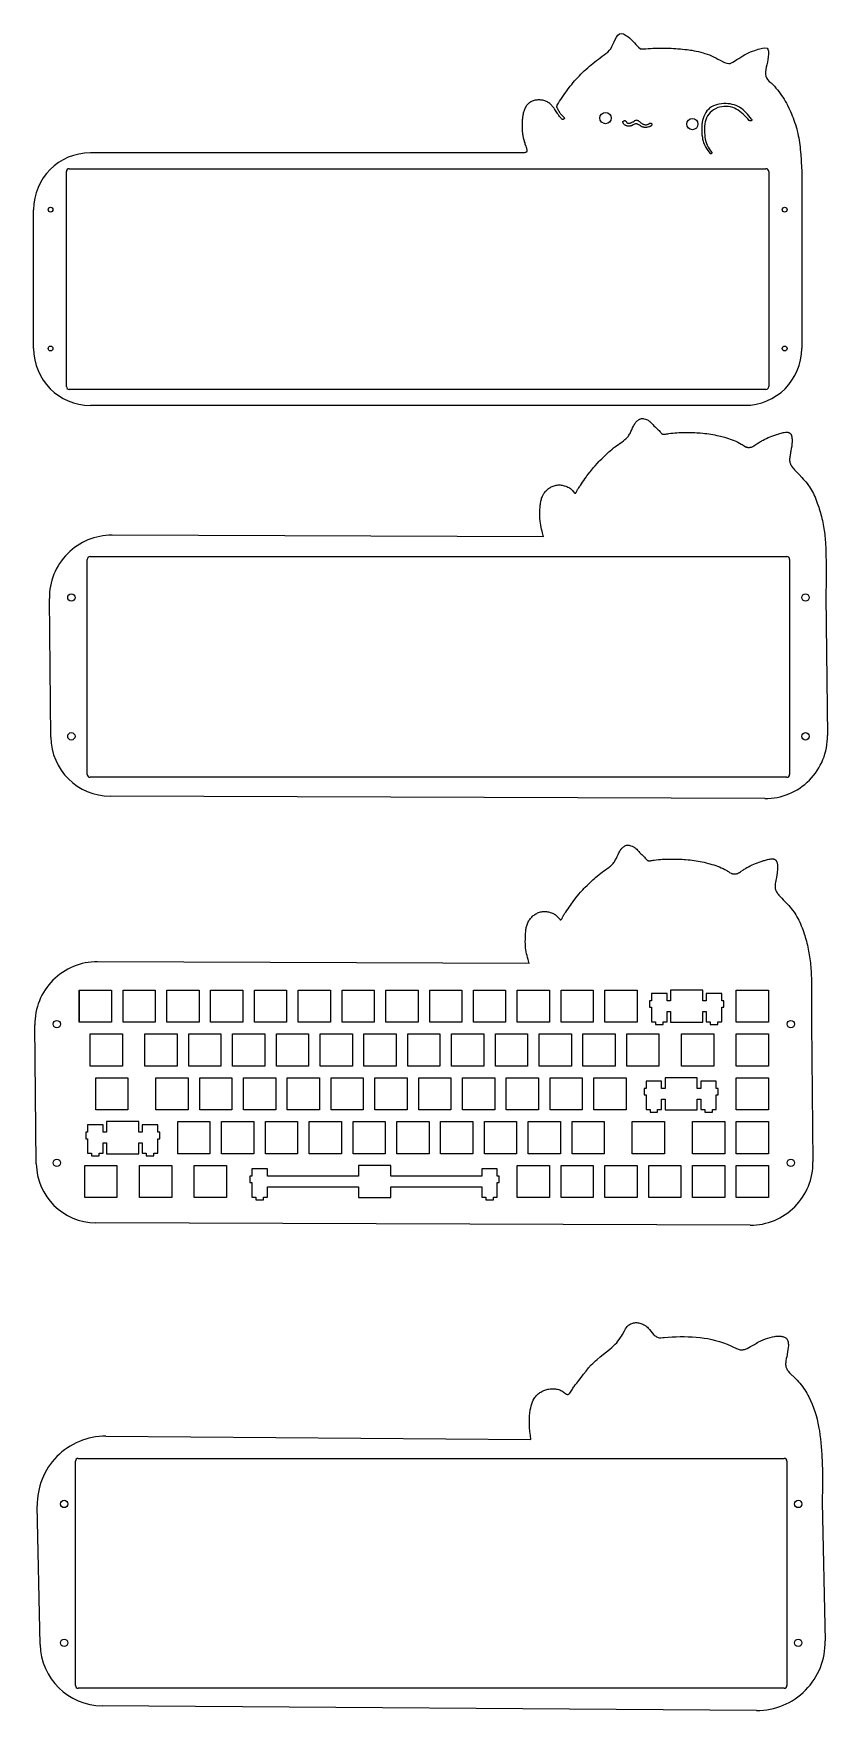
# Model space of a CAD drawing. Header units: millimetres. Extents: x -176 to 732, y -1695 to -19.
# Drawn here: x 373 to 719, y -748 to -19 of the extents above; entities that cross this region are included whole.
import ezdxf

# ---------------------------------------------------------------- set-up
doc = ezdxf.new("R2010")
doc.units = ezdxf.units.MM
doc.header["$LTSCALE"] = 50
doc.header["$MEASUREMENT"] = 0

# ---------------------------------------------------------------- blocks, each defined once
blk = doc.blocks.new('BLOCK_53')
at = {"color": 7}
blk.add_lwpolyline([(-35.04, 179.62), (-35.04, 193.62), (-21.04, 193.62), (-21.04, 179.62), (-35.04, 179.62)], dxfattribs=at)

msp = doc.modelspace()

# ---------------------------------------------------------------- linework, layer by layer
for p, q in [((584.83, -70.53), (398.02, -70.53)), ((707.38, -78.03), (707.38, -155.57)), ((373.31, -155.58), (373.31, -95.23)), ((682.68, -180.28), (398.02, -180.28)), ((595.16, -237.43), (407.47, -236.75)), ((380.85, -324.54), (380.19, -264.22)), ((717.95, -263.44), (718.6, -323.76)), ((691.33, -351.23), (406.69, -350.19)), ((588.84, -422.86), (401.14, -422.17)), ((393.2, -434.45), (393.2, -439.99)), ((393.2, -439.99), (393.2, -442.76)), ((393.2, -442.76), (393.2, -448.3)), ((374.52, -509.96), (373.87, -449.64)), ((711.62, -448.87), (712.27, -509.19)), ((469.99, -525.62), (473.29, -525.62)), ((569.99, -525.62), (573.29, -525.62)), ((685, -536.66), (400.36, -535.62)), ((404.79, -628.42), (589.65, -629.78)), ((376.2, -718.96), (374.94, -658.7)), ((716.33, -657.08), (717.59, -717.34)), ((687.74, -747.61), (403.17, -745.55))]:
    msp.add_line(p, q)
at = {"color": 7}
for p, q in [((387.63, -172.13), (387.63, -78.68)), ((388.87, -77.44), (691.82, -77.44)), ((693.06, -78.68), (693.06, -172.13)), ((691.82, -173.37), (388.87, -173.37)), ((396.68, -340.72), (396.68, -247.26)), ((397.92, -246.03), (700.87, -246.03)), ((702.11, -247.26), (702.11, -340.72)), ((700.87, -341.95), (397.92, -341.95)), ((391.55, -736.75), (391.55, -639.29)), ((392.79, -638.05), (699.74, -638.05)), ((700.98, -639.29), (700.98, -736.74)), ((699.74, -737.98), (392.79, -737.98))]:
    msp.add_line(p, q, dxfattribs=at)
at = {"color": 0}
for p, q in [((412.25, -434.45), (426.24, -434.45)), ((412.25, -448.45), (412.25, -434.45)), ((426.24, -434.45), (426.24, -448.45)), ((431.3, -434.45), (445.29, -434.45)), ((431.3, -448.45), (431.3, -434.45)), ((445.29, -434.45), (445.29, -448.45)), ((450.35, -434.45), (464.34, -434.45)), ((450.35, -448.45), (450.35, -434.45)), ((464.34, -434.45), (464.34, -448.45)), ((469.4, -434.45), (483.39, -434.45)), ((469.4, -448.45), (469.4, -434.45)), ((483.39, -434.45), (483.39, -448.45)), ((488.44, -434.45), (502.44, -434.45)), ((488.44, -448.45), (488.44, -434.45)), ((502.44, -434.45), (502.44, -448.45)), ((507.49, -434.45), (521.49, -434.45)), ((507.49, -448.45), (507.49, -434.45)), ((521.49, -434.45), (521.49, -448.45)), ((526.55, -434.45), (540.54, -434.45)), ((526.55, -448.45), (526.55, -434.45)), ((540.54, -434.45), (540.54, -448.45)), ((545.6, -434.45), (559.59, -434.45)), ((545.6, -448.45), (545.6, -434.45)), ((559.59, -434.45), (559.59, -448.45)), ((564.65, -434.45), (578.64, -434.45)), ((564.65, -448.45), (564.65, -434.45)), ((578.64, -434.45), (578.64, -448.45)), ((583.7, -434.45), (597.69, -434.45)), ((583.7, -448.45), (583.7, -434.45)), ((597.69, -434.45), (597.69, -448.45)), ((602.75, -434.45), (616.74, -434.45)), ((602.75, -448.45), (602.75, -434.45)), ((616.74, -434.45), (616.74, -448.45)), ((621.8, -434.45), (635.79, -434.45)), ((621.8, -448.45), (621.8, -434.45)), ((635.79, -434.45), (635.79, -448.45)), ((648.84, -435.92), (642.1, -435.92)), ((642.1, -435.92), (642.1, -439.15)), ((648.84, -439.15), (648.84, -435.92)), ((650.37, -434.45), (650.37, -439.15)), ((664.37, -434.45), (650.37, -434.45)), ((664.37, -439.15), (664.37, -434.45)), ((672.64, -435.92), (665.9, -435.92)), ((665.9, -435.92), (665.9, -439.15)), ((672.64, -439.15), (672.64, -435.92)), ((678.95, -434.45), (692.94, -434.45)), ((678.95, -448.45), (678.95, -434.45)), ((692.94, -434.45), (692.94, -448.45)), ((642.1, -439.15), (641.27, -439.15)), ((641.27, -439.15), (641.27, -441.95)), ((641.27, -441.95), (642.1, -441.95)), ((642.1, -441.95), (642.1, -448.22)), ((650.37, -439.15), (648.84, -439.15)), ((648.84, -448.22), (648.84, -443.75)), ((648.84, -443.75), (650.37, -443.75)), ((650.37, -443.75), (650.37, -448.45)), ((665.9, -439.15), (664.37, -439.15)), ((664.37, -448.45), (664.37, -443.75)), ((664.37, -443.75), (665.9, -443.75)), ((665.9, -443.75), (665.9, -448.22)), ((673.47, -439.15), (672.64, -439.15)), ((672.64, -448.22), (672.64, -441.95)), ((672.64, -441.95), (673.47, -441.95)), ((673.47, -441.95), (673.47, -439.15)), ((426.24, -448.45), (412.25, -448.45)), ((445.29, -448.45), (431.3, -448.45)), ((464.34, -448.45), (450.35, -448.45)), ((483.39, -448.45), (469.4, -448.45)), ((502.44, -448.45), (488.44, -448.45)), ((521.49, -448.45), (507.49, -448.45)), ((540.54, -448.45), (526.55, -448.45)), ((559.59, -448.45), (545.6, -448.45)), ((578.64, -448.45), (564.65, -448.45)), ((597.69, -448.45), (583.7, -448.45)), ((616.74, -448.45), (602.75, -448.45)), ((635.79, -448.45), (621.8, -448.45)), ((642.1, -448.22), (643.82, -448.22)), ((643.82, -448.22), (643.82, -449.42)), ((643.82, -449.42), (647.12, -449.42)), ((647.12, -449.42), (647.12, -448.22)), ((647.12, -448.22), (648.84, -448.22)), ((650.37, -448.45), (664.37, -448.45)), ((665.9, -448.22), (667.62, -448.22)), ((667.62, -448.22), (667.62, -449.42)), ((667.62, -449.42), (670.92, -449.42)), ((670.92, -449.42), (670.92, -448.22)), ((670.92, -448.22), (672.64, -448.22)), ((692.94, -448.45), (678.95, -448.45)), ((397.96, -453.5), (411.96, -453.5)), ((397.96, -467.5), (397.96, -453.5)), ((411.96, -453.5), (411.96, -467.5)), ((421.77, -453.5), (435.77, -453.5)), ((421.77, -467.5), (421.77, -453.5)), ((435.77, -453.5), (435.77, -467.5)), ((440.82, -453.5), (454.82, -453.5)), ((440.82, -467.5), (440.82, -453.5)), ((454.82, -453.5), (454.82, -467.5)), ((459.87, -453.5), (473.87, -453.5)), ((459.87, -467.5), (459.87, -453.5)), ((473.87, -453.5), (473.87, -467.5)), ((478.92, -453.5), (492.92, -453.5)), ((478.92, -467.5), (478.92, -453.5)), ((492.92, -453.5), (492.92, -467.5)), ((497.97, -453.5), (511.97, -453.5)), ((497.97, -467.5), (497.97, -453.5)), ((511.97, -453.5), (511.97, -467.5)), ((517.02, -453.5), (531.02, -453.5)), ((517.02, -467.5), (517.02, -453.5)), ((531.02, -453.5), (531.02, -467.5)), ((536.07, -453.5), (550.07, -453.5)), ((536.07, -467.5), (536.07, -453.5)), ((550.07, -453.5), (550.07, -467.5)), ((555.12, -453.5), (569.12, -453.5)), ((555.12, -467.5), (555.12, -453.5)), ((569.12, -453.5), (569.12, -467.5)), ((574.17, -453.5), (588.17, -453.5)), ((574.17, -467.5), (574.17, -453.5)), ((588.17, -453.5), (588.17, -467.5)), ((593.22, -453.5), (607.22, -453.5)), ((593.22, -467.5), (593.22, -453.5)), ((607.22, -453.5), (607.22, -467.5)), ((612.27, -453.5), (626.27, -453.5)), ((612.27, -467.5), (612.27, -453.5)), ((626.27, -453.5), (626.27, -467.5)), ((631.32, -453.5), (645.32, -453.5)), ((631.32, -467.5), (631.32, -453.5)), ((645.32, -453.5), (645.32, -467.5)), ((655.13, -453.5), (669.13, -453.5)), ((655.13, -467.5), (655.13, -453.5)), ((669.13, -453.5), (669.13, -467.5)), ((678.95, -453.5), (692.94, -453.5)), ((678.95, -467.5), (678.95, -453.5)), ((692.94, -453.5), (692.94, -467.5)), ((411.96, -467.5), (397.96, -467.5)), ((400.34, -472.55), (414.34, -472.55)), ((400.34, -486.55), (400.34, -472.55)), ((414.34, -472.55), (414.34, -486.55)), ((435.77, -467.5), (421.77, -467.5)), ((426.53, -472.55), (440.53, -472.55)), ((426.53, -486.55), (426.53, -472.55)), ((440.53, -472.55), (440.53, -486.55)), ((454.82, -467.5), (440.82, -467.5)), ((445.58, -472.55), (459.58, -472.55)), ((445.58, -486.55), (445.58, -472.55)), ((459.58, -472.55), (459.58, -486.55)), ((473.87, -467.5), (459.87, -467.5)), ((464.63, -472.55), (478.63, -472.55)), ((464.63, -486.55), (464.63, -472.55)), ((478.63, -472.55), (478.63, -486.55)), ((492.92, -467.5), (478.92, -467.5)), ((483.68, -472.55), (497.68, -472.55)), ((483.68, -486.55), (483.68, -472.55)), ((497.68, -472.55), (497.68, -486.55)), ((511.97, -467.5), (497.97, -467.5)), ((502.73, -472.55), (516.73, -472.55)), ((502.73, -486.55), (502.73, -472.55)), ((516.73, -472.55), (516.73, -486.55)), ((531.02, -467.5), (517.02, -467.5)), ((521.78, -472.55), (535.78, -472.55)), ((521.78, -486.55), (521.78, -472.55)), ((535.78, -472.55), (535.78, -486.55)), ((550.07, -467.5), (536.07, -467.5)), ((540.83, -472.55), (554.83, -472.55)), ((540.83, -486.55), (540.83, -472.55)), ((554.83, -472.55), (554.83, -486.55)), ((569.12, -467.5), (555.12, -467.5)), ((559.88, -472.55), (573.88, -472.55)), ((559.88, -486.55), (559.88, -472.55)), ((573.88, -472.55), (573.88, -486.55)), ((588.17, -467.5), (574.17, -467.5)), ((578.93, -472.55), (592.93, -472.55)), ((578.93, -486.55), (578.93, -472.55)), ((592.93, -472.55), (592.93, -486.55)), ((607.22, -467.5), (593.22, -467.5)), ((597.98, -472.55), (611.98, -472.55)), ((597.98, -486.55), (597.98, -472.55)), ((611.98, -472.55), (611.98, -486.55)), ((626.27, -467.5), (612.27, -467.5)), ((617.03, -472.55), (631.03, -472.55)), ((617.03, -486.55), (617.03, -472.55)), ((631.03, -472.55), (631.03, -486.55)), ((645.32, -467.5), (631.32, -467.5)), ((647.99, -472.55), (647.99, -477.25)), ((661.99, -472.55), (647.99, -472.55)), ((669.13, -467.5), (655.13, -467.5)), ((661.99, -477.25), (661.99, -472.55)), ((692.94, -467.5), (678.95, -467.5)), ((678.95, -472.55), (692.94, -472.55)), ((678.95, -486.55), (678.95, -472.55)), ((692.94, -472.55), (692.94, -486.55)), ((639.71, -477.25), (638.89, -477.25)), ((638.89, -477.25), (638.89, -480.05)), ((638.89, -480.05), (639.71, -480.05)), ((646.46, -474.02), (639.71, -474.02)), ((639.71, -474.02), (639.71, -477.25)), ((639.71, -480.05), (639.71, -486.32)), ((646.46, -477.25), (646.46, -474.02)), ((647.99, -477.25), (646.46, -477.25)), ((663.51, -477.25), (661.99, -477.25)), ((670.26, -474.02), (663.51, -474.02)), ((663.51, -474.02), (663.51, -477.25)), ((670.26, -477.25), (670.26, -474.02)), ((671.09, -477.25), (670.26, -477.25)), ((670.26, -486.32), (670.26, -480.05)), ((670.26, -480.05), (671.09, -480.05)), ((671.09, -480.05), (671.09, -477.25)), ((414.34, -486.55), (400.34, -486.55)), ((440.53, -486.55), (426.53, -486.55)), ((459.58, -486.55), (445.58, -486.55)), ((478.63, -486.55), (464.63, -486.55)), ((497.68, -486.55), (483.68, -486.55)), ((516.73, -486.55), (502.73, -486.55)), ((535.78, -486.55), (521.78, -486.55)), ((554.83, -486.55), (540.83, -486.55)), ((573.88, -486.55), (559.88, -486.55)), ((592.93, -486.55), (578.93, -486.55)), ((611.98, -486.55), (597.98, -486.55)), ((631.03, -486.55), (617.03, -486.55)), ((639.71, -486.32), (641.44, -486.32)), ((641.44, -486.32), (641.44, -487.52)), ((641.44, -487.52), (644.74, -487.52)), ((644.74, -487.52), (644.74, -486.32)), ((644.74, -486.32), (646.46, -486.32)), ((646.46, -486.32), (646.46, -481.85)), ((646.46, -481.85), (647.99, -481.85)), ((647.99, -481.85), (647.99, -486.55)), ((647.99, -486.55), (661.99, -486.55)), ((661.99, -486.55), (661.99, -481.85)), ((661.99, -481.85), (663.51, -481.85)), ((663.51, -481.85), (663.51, -486.32)), ((663.51, -486.32), (665.24, -486.32)), ((665.24, -486.32), (665.24, -487.52)), ((665.24, -487.52), (668.54, -487.52)), ((668.54, -487.52), (668.54, -486.32)), ((668.54, -486.32), (670.26, -486.32)), ((692.94, -486.55), (678.95, -486.55)), ((403.58, -493.07), (396.83, -493.07)), ((396.83, -493.07), (396.83, -496.3)), ((403.58, -496.3), (403.58, -493.07)), ((405.1, -491.6), (405.1, -496.3)), ((419.1, -491.6), (405.1, -491.6)), ((419.1, -496.3), (419.1, -491.6)), ((427.38, -493.07), (420.63, -493.07)), ((420.63, -493.07), (420.63, -496.3)), ((427.38, -496.3), (427.38, -493.07)), ((436.06, -491.6), (450.06, -491.6)), ((436.06, -505.6), (436.06, -491.6)), ((450.06, -491.6), (450.06, -505.6)), ((455.11, -491.6), (469.11, -491.6)), ((455.11, -505.6), (455.11, -491.6)), ((469.11, -491.6), (469.11, -505.6)), ((474.16, -491.6), (488.16, -491.6)), ((474.16, -505.6), (474.16, -491.6)), ((488.16, -491.6), (488.16, -505.6)), ((493.21, -491.6), (507.21, -491.6)), ((493.21, -505.6), (493.21, -491.6)), ((507.21, -491.6), (507.21, -505.6)), ((512.26, -491.6), (526.26, -491.6)), ((512.26, -505.6), (512.26, -491.6)), ((526.26, -491.6), (526.26, -505.6)), ((531.31, -491.6), (545.31, -491.6)), ((531.31, -505.6), (531.31, -491.6)), ((545.31, -491.6), (545.31, -505.6)), ((550.36, -491.6), (564.36, -491.6)), ((550.36, -505.6), (550.36, -491.6)), ((564.36, -491.6), (564.36, -505.6)), ((569.41, -491.6), (583.41, -491.6)), ((569.41, -505.6), (569.41, -491.6)), ((583.41, -491.6), (583.41, -505.6)), ((588.46, -491.6), (602.46, -491.6)), ((588.46, -505.6), (588.46, -491.6)), ((602.46, -491.6), (602.46, -505.6)), ((607.51, -491.6), (621.51, -491.6)), ((607.51, -505.6), (607.51, -491.6)), ((621.51, -491.6), (621.51, -505.6)), ((633.7, -491.6), (647.7, -491.6)), ((633.7, -505.6), (633.7, -491.6)), ((647.7, -491.6), (647.7, -505.6)), ((659.9, -491.6), (673.89, -491.6)), ((659.9, -505.6), (659.9, -491.6)), ((673.89, -491.6), (673.89, -505.6)), ((678.95, -491.6), (692.94, -491.6)), ((678.95, -505.6), (678.95, -491.6)), ((692.94, -491.6), (692.94, -505.6)), ((396.83, -496.3), (396, -496.3)), ((396, -496.3), (396, -499.1)), ((396, -499.1), (396.83, -499.1)), ((396.83, -499.1), (396.83, -505.37)), ((405.1, -496.3), (403.58, -496.3)), ((403.58, -505.37), (403.58, -500.9)), ((403.58, -500.9), (405.1, -500.9)), ((405.1, -500.9), (405.1, -505.6)), ((420.63, -496.3), (419.1, -496.3)), ((419.1, -505.6), (419.1, -500.9)), ((419.1, -500.9), (420.63, -500.9)), ((420.63, -500.9), (420.63, -505.37)), ((428.2, -496.3), (427.38, -496.3)), ((427.38, -505.37), (427.38, -499.1)), ((427.38, -499.1), (428.2, -499.1)), ((428.2, -499.1), (428.2, -496.3)), ((396.83, -505.37), (398.55, -505.37)), ((398.55, -505.37), (398.55, -506.57)), ((398.55, -506.57), (401.85, -506.57)), ((401.85, -506.57), (401.85, -505.37)), ((401.85, -505.37), (403.58, -505.37)), ((405.1, -505.6), (419.1, -505.6)), ((420.63, -505.37), (422.35, -505.37)), ((422.35, -505.37), (422.35, -506.57)), ((422.35, -506.57), (425.65, -506.57)), ((425.65, -506.57), (425.65, -505.37)), ((425.65, -505.37), (427.38, -505.37)), ((450.06, -505.6), (436.06, -505.6)), ((469.11, -505.6), (455.11, -505.6)), ((488.16, -505.6), (474.16, -505.6)), ((507.21, -505.6), (493.21, -505.6)), ((526.26, -505.6), (512.26, -505.6)), ((545.31, -505.6), (531.31, -505.6)), ((564.36, -505.6), (550.36, -505.6)), ((583.41, -505.6), (569.41, -505.6)), ((602.46, -505.6), (588.46, -505.6)), ((621.51, -505.6), (607.51, -505.6)), ((647.7, -505.6), (633.7, -505.6)), ((673.89, -505.6), (659.9, -505.6)), ((692.94, -505.6), (678.95, -505.6)), ((395.58, -510.65), (409.58, -510.65)), ((395.58, -524.65), (395.58, -510.65)), ((409.58, -510.65), (409.58, -524.65)), ((419.39, -510.65), (433.39, -510.65)), ((419.39, -524.65), (419.39, -510.65)), ((433.39, -510.65), (433.39, -524.65)), ((443.2, -510.65), (457.2, -510.65)), ((443.2, -524.65), (443.2, -510.65)), ((457.2, -510.65), (457.2, -524.65)), ((468.26, -515.35), (467.44, -515.35)), ((467.44, -515.35), (467.44, -518.15)), ((475.01, -512.12), (468.26, -512.12)), ((468.26, -512.12), (468.26, -515.35)), ((475.01, -515.35), (475.01, -512.12)), ((514.64, -515.35), (475.01, -515.35)), ((514.64, -510.65), (514.64, -515.35)), ((528.64, -510.65), (514.64, -510.65)), ((528.64, -515.35), (528.64, -510.65)), ((568.26, -515.35), (528.64, -515.35)), ((575.01, -512.12), (568.26, -512.12)), ((568.26, -512.12), (568.26, -515.35)), ((575.01, -515.35), (575.01, -512.12)), ((575.84, -515.35), (575.01, -515.35)), ((575.84, -518.15), (575.84, -515.35)), ((583.7, -510.65), (597.69, -510.65)), ((583.7, -524.65), (583.7, -510.65)), ((597.69, -510.65), (597.69, -524.65)), ((602.75, -510.65), (616.74, -510.65)), ((602.75, -524.65), (602.75, -510.65)), ((616.74, -510.65), (616.74, -524.65)), ((621.8, -510.65), (635.79, -510.65)), ((621.8, -524.65), (621.8, -510.65)), ((635.79, -510.65), (635.79, -524.65)), ((640.85, -510.65), (654.84, -510.65)), ((640.85, -524.65), (640.85, -510.65)), ((654.84, -510.65), (654.84, -524.65)), ((659.9, -510.65), (673.89, -510.65)), ((659.9, -524.65), (659.9, -510.65)), ((673.89, -510.65), (673.89, -524.65)), ((678.95, -510.65), (692.94, -510.65)), ((678.95, -524.65), (678.95, -510.65)), ((692.94, -510.65), (692.94, -524.65)), ((409.58, -524.65), (395.58, -524.65)), ((433.39, -524.65), (419.39, -524.65)), ((457.2, -524.65), (443.2, -524.65)), ((467.44, -518.15), (468.26, -518.15)), ((468.26, -518.15), (468.26, -524.42)), ((468.26, -524.42), (469.99, -524.42)), ((469.99, -524.42), (469.99, -525.62)), ((473.29, -525.62), (473.29, -524.42)), ((473.29, -524.42), (475.01, -524.42)), ((475.01, -524.42), (475.01, -519.95)), ((475.01, -519.95), (514.64, -519.95)), ((514.64, -519.95), (514.64, -524.65)), ((514.64, -524.65), (528.64, -524.65)), ((528.64, -524.65), (528.64, -519.95)), ((528.64, -519.95), (568.26, -519.95)), ((568.26, -519.95), (568.26, -524.42)), ((568.26, -524.42), (569.99, -524.42)), ((569.99, -524.42), (569.99, -525.62)), ((573.29, -525.62), (573.29, -524.42)), ((573.29, -524.42), (575.01, -524.42)), ((575.01, -524.42), (575.01, -518.15)), ((575.01, -518.15), (575.84, -518.15)), ((597.69, -524.65), (583.7, -524.65)), ((616.74, -524.65), (602.75, -524.65)), ((635.79, -524.65), (621.8, -524.65)), ((654.84, -524.65), (640.85, -524.65)), ((673.89, -524.65), (659.9, -524.65)), ((692.94, -524.65), (678.95, -524.65))]:
    msp.add_line(p, q, dxfattribs=at)
for points in [[(601.03, -49.82), (601.58, -48.98), (602.12, -48.13), (602.67, -47.29), (603.22, -46.45), (603.77, -45.62), (604.34, -44.79), (604.92, -43.97), (605.5, -43.16), (606.24, -42.17), (606.72, -41.56), (607.35, -40.78), (607.99, -40), (608.65, -39.24), (609.32, -38.49), (610.01, -37.75), (610.7, -37.03), (611.4, -36.31), (612.12, -35.6), (612.84, -34.91), (613.58, -34.23), (614.35, -33.54), (615.07, -32.9), (615.83, -32.26), (616.59, -31.62), (617.37, -30.99), (618.15, -30.37), (618.95, -29.76), (619.75, -29.15), (620.57, -28.55), (621.46, -27.91), (622.22, -27.36), (623.02, -26.73), (623.87, -25.89), (624.32, -25.27), (624.85, -24.33), (625.31, -23.36), (625.8, -22.26), (626.31, -21.19), (626.87, -20.2), (627.49, -19.4), (628.19, -18.86), (629.08, -18.66), (629.89, -18.86), (631.23, -19.6), (631.71, -19.94), (632.52, -20.58), (633.26, -21.24), (633.95, -21.94), (634.62, -22.65), (635.29, -23.39), (635.97, -24.14), (636.35, -24.55), (637.24, -25.26), (638.62, -25.35), (639.6, -25.27), (640.62, -25.19), (641.63, -25.13), (642.63, -25.08), (643.63, -25.04), (644.61, -25.01), (645.6, -25), (646.58, -24.99), (647.14, -24.99), (648.57, -25.02), (649.57, -25.04), (650.57, -25.08), (651.58, -25.13), (652.58, -25.19), (653.59, -25.26), (654.67, -25.35), (655.59, -25.43), (656.59, -25.53), (657.58, -25.65), (659, -25.85), (659.57, -25.94), (660.56, -26.12), (661.55, -26.32), (662.54, -26.54), (663.51, -26.78), (664.47, -27.04), (665.25, -27.27), (666.35, -27.63), (667.27, -27.97), (668.18, -28.34), (669.1, -28.75), (670.01, -29.22), (670.9, -29.73), (671.87, -30.25), (672.88, -30.75), (673.87, -31.21), (674.86, -31.55), (675.63, -31.71), (676.25, -31.67), (677.43, -31.17), (678.17, -30.69), (679.17, -30.01), (680.03, -29.44), (680.88, -28.89), (681.72, -28.37), (682.57, -27.88), (683.32, -27.48), (684.27, -27.04), (685.14, -26.68), (686.06, -26.33), (687.02, -26), (688.5, -25.5), (689.15, -25.29), (690.28, -24.97), (691.32, -24.82), (692.34, -25.06), (692.7, -25.48), (692.96, -26.36), (693.01, -27.48), (692.86, -28.99), (692.7, -29.92), (692.47, -31.1), (692.22, -32.23), (691.98, -33.31), (691.8, -34.35), (691.69, -35.33), (691.69, -36.27), (691.82, -37.14), (692.12, -37.96), (692.5, -38.58), (693.3, -39.44), (694.06, -40.14), (694.81, -40.85), (695.53, -41.59), (696.21, -42.34), (696.86, -43.12), (697.49, -43.91), (698.08, -44.72), (698.66, -45.54), (699.2, -46.38), (699.73, -47.23), (700.23, -48.1), (700.72, -48.97), (701.18, -49.86), (701.77, -51.04), (702.07, -51.66), (702.49, -52.58), (702.89, -53.5), (703.28, -54.42), (703.65, -55.36), (704, -56.3), (704.33, -57.25), (704.65, -58.2), (704.94, -59.16), (705.21, -60.13), (705.43, -60.98), (705.69, -62.08), (705.9, -63.06), (706.09, -64.04), (706.25, -65.03), (706.41, -66.03), (706.54, -67.02), (706.67, -68.02), (706.77, -69.02), (706.87, -70.02), (706.98, -71.32), (707.04, -72.02), (707.11, -73.02), (707.17, -74.02), (707.23, -75.02), (707.28, -76.02), (707.33, -77.02), (707.38, -78.03)], [(601.03, -49.82), (600.92, -50), (600.88, -50.08), (600.84, -50.17), (600.81, -50.28), (600.8, -50.36), (600.8, -50.45), (600.82, -50.55), (600.85, -50.64), (600.88, -50.74), (601.02, -51.03), (601.16, -51.3), (601.34, -51.66), (601.52, -52), (601.7, -52.32), (601.89, -52.64), (602.09, -52.95), (602.31, -53.26), (602.54, -53.57), (602.8, -53.87), (602.93, -54.03), (603.08, -54.19), (603.23, -54.34), (603.39, -54.5), (603.61, -54.72), (603.74, -54.83), (603.91, -55), (603.98, -55.09), (604.05, -55.17), (604.11, -55.25), (604.15, -55.34), (604.17, -55.42), (604.18, -55.5), (604.17, -55.58), (604.12, -55.66), (604.07, -55.74), (603.99, -55.81), (603.9, -55.87), (603.8, -55.92), (603.7, -55.96), (603.58, -55.99), (603.5, -56), (603.4, -55.99), (603.31, -55.97), (603.22, -55.93), (603.14, -55.89), (603.05, -55.83), (602.97, -55.76), (602.89, -55.69), (602.74, -55.53), (602.58, -55.33), (602.33, -55.02), (602.07, -54.68), (601.84, -54.35), (601.61, -54.03), (601.39, -53.71), (601.18, -53.39), (600.6, -52.49), (600.35, -52.11), (599.91, -51.45), (599.68, -51.13), (599.44, -50.81), (599.19, -50.49), (598.93, -50.18), (598.67, -49.88), (598.39, -49.6), (598.09, -49.32), (597.79, -49.06), (597.46, -48.82), (597.13, -48.59), (596.96, -48.49), (596.78, -48.39), (596.41, -48.21), (596.02, -48.04), (595.63, -47.9), (595.22, -47.79), (594.81, -47.69), (594.39, -47.61), (593.96, -47.56), (593.54, -47.53), (593.11, -47.52), (592.68, -47.53), (592.25, -47.56), (591.83, -47.62), (591.41, -47.69), (591, -47.79), (590.6, -47.91), (590.21, -48.05), (589.84, -48.22), (589.66, -48.31), (589.48, -48.4), (589.31, -48.51), (589.14, -48.61), (588.97, -48.72), (588.81, -48.84), (588.68, -48.95), (588.51, -49.09), (588.37, -49.23), (588.23, -49.37), (588.09, -49.51), (587.97, -49.66), (587.72, -49.97), (587.5, -50.3), (587.29, -50.64), (587.1, -50.99), (586.93, -51.36), (586.78, -51.74), (586.64, -52.12), (586.51, -52.51), (586.4, -52.91), (586.29, -53.31), (586.2, -53.76), (586.13, -54.12), (586.06, -54.52), (586.01, -54.93), (585.96, -55.33), (585.92, -55.73), (585.89, -56.13), (585.86, -56.53), (585.83, -57.31), (585.81, -58.08), (585.81, -58.53), (585.81, -59.56), (585.83, -60.28), (585.86, -61.01), (585.89, -61.37), (585.92, -61.73), (585.97, -62.1), (586.01, -62.47), (586.07, -62.85), (586.14, -63.24), (586.21, -63.63), (586.3, -64.03), (586.4, -64.45), (586.51, -64.87), (586.63, -65.3), (586.76, -65.75), (586.91, -66.21), (587.05, -66.61), (587.42, -67.66), (587.59, -68.14), (587.66, -68.38), (587.72, -68.61), (587.77, -68.83), (587.82, -69.04), (587.85, -69.25), (587.86, -69.44), (587.86, -69.62), (587.84, -69.78), (587.8, -69.93), (587.78, -70), (587.74, -70.06), (587.71, -70.12), (587.66, -70.18), (587.61, -70.23), (587.55, -70.27), (587.48, -70.32), (587.42, -70.35), (587.35, -70.38), (587.27, -70.4), (587.09, -70.44), (586.89, -70.46), (586.69, -70.47), (586.47, -70.48), (586.03, -70.48), (585.85, -70.48), (585.61, -70.48), (585.22, -70.5), (584.83, -70.53)], [(685.58, -55.92), (684.99, -55.19), (684.41, -54.48), (683.81, -53.78), (683.19, -53.1), (682.56, -52.46), (681.9, -51.86), (681.21, -51.3), (680.48, -50.8), (680.01, -50.52), (678.9, -49.99), (678.06, -49.69), (677.18, -49.45), (676.28, -49.28), (675.37, -49.17), (674.44, -49.12), (673.51, -49.14), (672.58, -49.21), (671.54, -49.37), (670.75, -49.54), (669.87, -49.8), (669.02, -50.13), (668.22, -50.54), (667.34, -51.15), (666.81, -51.62), (666.2, -52.29), (665.67, -53.03), (665.21, -53.83), (664.82, -54.68), (664.51, -55.55), (664.26, -56.45), (664.1, -57.24), (663.98, -58.25), (663.93, -59.15), (663.92, -60.05), (663.92, -60.95), (663.97, -61.96), (664.03, -62.7), (664.18, -63.66), (664.32, -64.54), (664.53, -65.4), (664.73, -66.09), (665.11, -67.09), (665.53, -67.88), (666.01, -68.69), (666.52, -69.51), (667.04, -70.15), (667.62, -70.86)], [(684.61, -56.47), (683.94, -55.77), (683.27, -55.08), (682.59, -54.4), (681.9, -53.75), (681.19, -53.13), (680.46, -52.56), (679.71, -52.03), (678.92, -51.56), (678.11, -51.16), (677.38, -50.87), (676.36, -50.58), (675.44, -50.41), (674.49, -50.33), (673.55, -50.34), (672.6, -50.45), (671.67, -50.64), (670.93, -50.87), (669.88, -51.32), (669.05, -51.8), (668.28, -52.36), (667.58, -52.99), (666.96, -53.69), (666.42, -54.47), (666.01, -55.26), (665.68, -56.11), (665.43, -57), (665.26, -57.92), (665.16, -58.86), (665.11, -59.82), (665.11, -60.79), (665.15, -61.85), (665.22, -62.72), (665.32, -63.67), (665.46, -64.6), (665.66, -65.52), (665.92, -66.4), (666.25, -67.25), (666.66, -68.06), (667.16, -68.85), (667.71, -69.59), (668.29, -70.33)], [(684.61, -56.47), (683.94, -55.77), (683.27, -55.08), (682.59, -54.4), (681.9, -53.75), (681.19, -53.13), (680.46, -52.56), (679.71, -52.03), (678.92, -51.56), (678.11, -51.16), (677.38, -50.87), (676.36, -50.58), (675.44, -50.41), (674.49, -50.33), (673.55, -50.34), (672.6, -50.45), (671.67, -50.64), (670.93, -50.87), (669.88, -51.32), (669.05, -51.8), (668.28, -52.36), (667.58, -52.99), (666.96, -53.69), (666.42, -54.47), (666.01, -55.26), (665.68, -56.11), (665.43, -57), (665.26, -57.92), (665.16, -58.86), (665.11, -59.82), (665.11, -60.79), (665.15, -61.85), (665.22, -62.72), (665.32, -63.67), (665.46, -64.6), (665.66, -65.52), (665.92, -66.4), (666.25, -67.25), (666.66, -68.01), (667.16, -68.85), (667.71, -69.59), (668.29, -70.33)], [(685.58, -55.92), (685.61, -55.99), (685.65, -56.06), (685.67, -56.13), (685.69, -56.19), (685.7, -56.26), (685.69, -56.3), (685.66, -56.39), (685.63, -56.45), (685.57, -56.5), (685.51, -56.55), (685.45, -56.59), (685.37, -56.63), (685.29, -56.65), (685.22, -56.67), (685.12, -56.68), (685.06, -56.68), (684.99, -56.67), (684.92, -56.65), (684.86, -56.62), (684.79, -56.59), (684.73, -56.55), (684.67, -56.51), (684.61, -56.47)], [(685.58, -55.92), (685.61, -55.99), (685.65, -56.06), (685.67, -56.13), (685.69, -56.19), (685.7, -56.26), (685.69, -56.3), (685.66, -56.39), (685.63, -56.45), (685.57, -56.5), (685.51, -56.55), (685.45, -56.59), (685.37, -56.63), (685.29, -56.65), (685.22, -56.67), (685.12, -56.68), (685.06, -56.68), (684.99, -56.67), (684.92, -56.65), (684.86, -56.62), (684.79, -56.59), (684.73, -56.55), (684.67, -56.51), (684.61, -56.47)], [(595.16, -237.43), (594.69, -235.75), (594.47, -234.91), (594.25, -234.06), (594.09, -233.33), (593.89, -232.35), (593.75, -231.48), (593.63, -230.62), (593.59, -230.18), (593.57, -229.92), (593.52, -228.87), (593.51, -228), (593.53, -227.13), (593.57, -225.74), (593.62, -224.5), (593.68, -223.63), (593.73, -223.19), (593.78, -222.76), (593.87, -222.25), (593.94, -221.9), (594.04, -221.47), (594.16, -221.05), (594.29, -220.63), (594.45, -220.22), (594.62, -219.82), (594.81, -219.42), (595.08, -218.93), (595.25, -218.66), (595.49, -218.29), (595.76, -217.94), (596.04, -217.61), (596.34, -217.28), (596.65, -216.98), (596.99, -216.69), (597.33, -216.41), (597.66, -216.18), (598.08, -215.93), (598.47, -215.71), (598.87, -215.52), (599.28, -215.35), (599.7, -215.21), (600.13, -215.09), (600.56, -215), (601, -214.93), (601.43, -214.89), (601.73, -214.88), (602.3, -214.9), (602.74, -214.94), (603.17, -215.01), (603.6, -215.1), (604.03, -215.2), (604.29, -215.28), (604.88, -215.46), (605.3, -215.61), (605.7, -215.79), (606.09, -215.98), (606.34, -216.13), (606.45, -216.19), (606.79, -216.43), (607.1, -216.7), (607.41, -216.99), (607.71, -217.32), (608.02, -217.67), (608.24, -217.94), (608.5, -218.25), (608.58, -218.33), (608.66, -218.4), (608.74, -218.46), (608.84, -218.5), (608.89, -218.51), (608.96, -218.5), (609.03, -218.47), (609.1, -218.42), (609.16, -218.36), (609.23, -218.28), (609.29, -218.19), (609.36, -218.09), (609.48, -217.86), (609.71, -217.35), (609.81, -217.12), (609.94, -216.87), (610.06, -216.66), (610.18, -216.47), (610.29, -216.29), (610.41, -216.12), (610.75, -215.66), (610.89, -215.47), (611.13, -215.14), (611.61, -214.44), (612.1, -213.72), (612.59, -212.98), (613.09, -212.24), (613.6, -211.5), (614.01, -210.92), (614.65, -210.07), (615.18, -209.39), (615.49, -209.01), (616.85, -207.37), (617.58, -206.53), (618.58, -205.39), (619.17, -204.75), (619.58, -204.32), (620.4, -203.52), (621.87, -202.14), (622.94, -201.11), (623.58, -200.52), (623.98, -200.15), (624.9, -199.37), (625.58, -198.82), (626.38, -198.2), (626.97, -197.76), (627.68, -197.25), (628.38, -196.76), (629.12, -196.25), (629.83, -195.74), (630.18, -195.48), (630.52, -195.2), (630.85, -194.91), (631.03, -194.74), (631.46, -194.29), (631.74, -193.96), (632, -193.61), (632.26, -193.25), (632.49, -192.88), (632.72, -192.5), (632.93, -192.11), (633.12, -191.72), (633.49, -190.92), (633.84, -190.12), (634.19, -189.37), (634.4, -188.95), (634.62, -188.57), (634.85, -188.2), (635.11, -187.84), (635.3, -187.61), (635.55, -187.33), (635.72, -187.16), (635.89, -187), (636.07, -186.85), (636.25, -186.71), (636.44, -186.57), (636.64, -186.45), (636.84, -186.34), (637.04, -186.25), (637.24, -186.16), (637.45, -186.1), (637.66, -186.05), (637.87, -186.02), (638.13, -186.01), (638.29, -186.02), (638.51, -186.05), (638.72, -186.1), (638.93, -186.16), (639.46, -186.31), (639.96, -186.49), (640.32, -186.61), (640.63, -186.78), (640.86, -186.96), (641.14, -187.16), (641.27, -187.25), (641.48, -187.42), (641.65, -187.56), (641.96, -187.86), (642.26, -188.18), (642.56, -188.51), (642.82, -188.8), (643.15, -189.16), (643.77, -189.78), (644.19, -190.17), (645.03, -190.97), (645.34, -191.28), (645.65, -191.63), (645.92, -191.97), (646.07, -192.15), (646.22, -192.31), (646.37, -192.47), (646.54, -192.6), (646.73, -192.71), (646.9, -192.78), (647.1, -192.83), (647.31, -192.85), (647.52, -192.86), (647.75, -192.84), (647.98, -192.82), (648.21, -192.78), (648.64, -192.71), (649.14, -192.63), (649.6, -192.56), (650.5, -192.43), (651.38, -192.33), (652.25, -192.26), (653.11, -192.2), (653.96, -192.15), (654.81, -192.12), (655.66, -192.1), (656.31, -192.09), (657.37, -192.08), (658.24, -192.08), (659.11, -192.09), (659.99, -192.11), (660.87, -192.14), (661.75, -192.18), (662.63, -192.23), (663.22, -192.28), (664.38, -192.38), (665.25, -192.47), (666.12, -192.58), (666.99, -192.7), (667.86, -192.84), (668.72, -192.98), (669.58, -193.14), (670.43, -193.32), (671.29, -193.51), (672.13, -193.71), (673.17, -193.97), (673.82, -194.14), (674.66, -194.39), (675.49, -194.64), (676.32, -194.92), (677.14, -195.21), (677.95, -195.53), (678.75, -195.88), (679.55, -196.25), (680.33, -196.66), (681.1, -197.09), (681.49, -197.32), (681.87, -197.56), (682.35, -197.88), (683, -198.27), (683.22, -198.37), (683.42, -198.44), (683.55, -198.48), (683.79, -198.53), (683.97, -198.55), (684.16, -198.57), (684.35, -198.57), (684.55, -198.58), (684.75, -198.56), (685.05, -198.52), (685.19, -198.49), (685.37, -198.45), (685.58, -198.4), (685.78, -198.32), (686.2, -198.11), (686.62, -197.88), (687.04, -197.62), (687.45, -197.35), (688.33, -196.76), (688.67, -196.54), (689.07, -196.3), (689.46, -196.06), (689.84, -195.83), (690.22, -195.61), (690.6, -195.4), (691.35, -195.01), (692.11, -194.65), (692.87, -194.31), (693.64, -193.99), (694.43, -193.68), (695.26, -193.39), (695.68, -193.24), (696.11, -193.1), (696.55, -192.96), (697.16, -192.76), (697.47, -192.67), (697.94, -192.52), (698.42, -192.39), (698.9, -192.26), (699.37, -192.15), (699.83, -192.06), (700.28, -192), (700.49, -191.99), (700.7, -191.98), (700.9, -191.97), (701.1, -191.98), (701.29, -192), (701.47, -192.03), (701.64, -192.07), (701.85, -192.15), (701.95, -192.19), (702.09, -192.27), (702.23, -192.36), (702.35, -192.47), (702.46, -192.58), (702.56, -192.71), (702.66, -192.84), (702.75, -192.99), (702.83, -193.15), (702.9, -193.31), (702.96, -193.49), (703.01, -193.67), (703.06, -193.87), (703.1, -194.07), (703.14, -194.27), (703.17, -194.49), (703.2, -194.94), (703.22, -195.41), (703.21, -195.9), (703.19, -196.41), (703.15, -196.93), (703.1, -197.47), (703.03, -198), (702.87, -199.09), (702.69, -200.17), (702.59, -200.7), (702.47, -201.36), (702.41, -201.71), (702.32, -202.19), (702.25, -202.66), (702.19, -203.11), (702.15, -203.55), (702.13, -203.98), (702.14, -204.4), (702.16, -204.6), (702.18, -204.8), (702.22, -205), (702.26, -205.2), (702.32, -205.39), (702.35, -205.49), (702.46, -205.78), (702.55, -205.97), (702.75, -206.34), (702.98, -206.7), (703.24, -207.06), (703.52, -207.42), (703.82, -207.76), (704.28, -208.27), (705.05, -209.11), (705.66, -209.76), (706.28, -210.4), (707.48, -211.67), (708.07, -212.31), (708.65, -212.95), (709.2, -213.6), (709.74, -214.27), (710.38, -215.13), (710.74, -215.66), (711.21, -216.38), (711.65, -217.13), (712.07, -217.89), (712.47, -218.67), (712.84, -219.46), (713.2, -220.27), (713.54, -221.09), (713.87, -221.91), (714.17, -222.74), (714.47, -223.58), (714.81, -224.61), (715.02, -225.26), (715.27, -226.1), (715.52, -226.95), (715.75, -227.8), (715.97, -228.64), (716.18, -229.49), (716.37, -230.35), (716.56, -231.2), (716.73, -232.05), (716.89, -232.91), (717.03, -233.77), (717.17, -234.63), (717.28, -235.41), (717.4, -236.36), (717.49, -237.22), (717.58, -238.09), (717.65, -238.96), (717.72, -239.83), (717.77, -240.7), (717.86, -242.44), (717.92, -244.19), (717.95, -245.95), (717.97, -247.7), (717.97, -251.7), (717.96, -256.46), (717.95, -263.44)], [(588.84, -422.86), (588.37, -421.18), (588.14, -420.33), (587.93, -419.48), (587.76, -418.75), (587.56, -417.77), (587.42, -416.91), (587.31, -416.04), (587.27, -415.61), (587.25, -415.34), (587.2, -414.3), (587.19, -413.43), (587.2, -412.55), (587.25, -411.16), (587.3, -409.93), (587.36, -409.05), (587.4, -408.62), (587.46, -408.19), (587.54, -407.68), (587.61, -407.33), (587.71, -406.9), (587.83, -406.48), (587.97, -406.06), (588.12, -405.65), (588.29, -405.24), (588.48, -404.85), (588.75, -404.36), (588.92, -404.08), (589.17, -403.72), (589.43, -403.37), (589.71, -403.03), (590.01, -402.71), (590.33, -402.4), (590.66, -402.11), (591.01, -401.84), (591.34, -401.61), (591.75, -401.35), (592.14, -401.14), (592.55, -400.95), (592.96, -400.78), (593.38, -400.64), (593.81, -400.52), (594.24, -400.42), (594.67, -400.35), (595.11, -400.32), (595.4, -400.31), (595.98, -400.32), (596.41, -400.37), (596.84, -400.43), (597.27, -400.52), (597.7, -400.63), (597.97, -400.7), (598.56, -400.89), (598.98, -401.04), (599.38, -401.21), (599.77, -401.4), (600.02, -401.55), (600.13, -401.62), (600.46, -401.86), (600.78, -402.13), (601.08, -402.42), (601.39, -402.74), (601.69, -403.1), (601.91, -403.37), (602.17, -403.68), (602.25, -403.76), (602.33, -403.83), (602.41, -403.88), (602.51, -403.93), (602.56, -403.93), (602.64, -403.93), (602.71, -403.9), (602.77, -403.85), (602.84, -403.79), (602.9, -403.71), (602.97, -403.62), (603.03, -403.51), (603.15, -403.28), (603.39, -402.77), (603.49, -402.55), (603.62, -402.3), (603.73, -402.09), (603.85, -401.89), (603.97, -401.71), (604.09, -401.54), (604.42, -401.09), (604.56, -400.9), (604.8, -400.56), (605.28, -399.87), (605.77, -399.14), (606.27, -398.41), (606.77, -397.66), (607.28, -396.92), (607.69, -396.35), (608.32, -395.5), (608.86, -394.81), (609.17, -394.43), (610.53, -392.8), (611.26, -391.95), (612.25, -390.82), (612.85, -390.18), (613.26, -389.75), (614.08, -388.94), (615.54, -387.57), (616.62, -386.54), (617.26, -385.94), (617.66, -385.58), (618.57, -384.79), (619.25, -384.24), (620.05, -383.62), (620.64, -383.18), (621.35, -382.67), (622.05, -382.18), (622.79, -381.68), (623.51, -381.17), (623.86, -380.9), (624.2, -380.63), (624.52, -380.34), (624.7, -380.17), (625.13, -379.72), (625.41, -379.38), (625.68, -379.03), (625.93, -378.67), (626.17, -378.3), (626.39, -377.92), (626.6, -377.53), (626.8, -377.14), (627.16, -376.35), (627.52, -375.55), (627.86, -374.8), (628.08, -374.37), (628.29, -374), (628.52, -373.63), (628.78, -373.27), (628.98, -373.03), (629.23, -372.75), (629.39, -372.59), (629.57, -372.43), (629.74, -372.28), (629.93, -372.13), (630.12, -372), (630.31, -371.88), (630.51, -371.77), (630.71, -371.67), (630.92, -371.59), (631.13, -371.52), (631.34, -371.48), (631.55, -371.45), (631.81, -371.44), (631.97, -371.45), (632.18, -371.48), (632.39, -371.52), (632.6, -371.58), (633.13, -371.73), (633.64, -371.91), (634, -372.04), (634.3, -372.21), (634.53, -372.38), (634.81, -372.59), (634.94, -372.68), (635.16, -372.84), (635.32, -372.98), (635.63, -373.28), (635.94, -373.61), (636.23, -373.94), (636.49, -374.23), (636.83, -374.59), (637.45, -375.2), (637.86, -375.6), (638.7, -376.39), (639.01, -376.71), (639.32, -377.06), (639.6, -377.4), (639.74, -377.57), (639.89, -377.74), (640.05, -377.89), (640.21, -378.02), (640.4, -378.14), (640.57, -378.21), (640.77, -378.25), (640.98, -378.28), (641.2, -378.28), (641.42, -378.27), (641.65, -378.24), (641.89, -378.21), (642.32, -378.14), (642.82, -378.05), (643.27, -377.98), (644.17, -377.86), (645.05, -377.76), (645.92, -377.68), (646.78, -377.62), (647.63, -377.58), (648.48, -377.55), (649.33, -377.53), (649.98, -377.52), (651.05, -377.51), (651.92, -377.51), (652.79, -377.52), (653.66, -377.54), (654.54, -377.57), (655.42, -377.61), (656.3, -377.66), (656.9, -377.7), (658.06, -377.8), (658.93, -377.9), (659.8, -378.01), (660.67, -378.13), (661.53, -378.26), (662.39, -378.41), (663.25, -378.57), (664.11, -378.74), (664.96, -378.93), (665.81, -379.13), (666.84, -379.39), (667.5, -379.57), (668.33, -379.81), (669.17, -380.07), (669.99, -380.34), (670.81, -380.64), (671.62, -380.96), (672.43, -381.3), (673.22, -381.68), (674.01, -382.08), (674.78, -382.52), (675.16, -382.75), (675.54, -382.99), (676.03, -383.31), (676.68, -383.7), (676.9, -383.8), (677.1, -383.86), (677.23, -383.9), (677.47, -383.96), (677.65, -383.98), (677.84, -383.99), (678.03, -384), (678.22, -384), (678.42, -383.99), (678.73, -383.94), (678.86, -383.92), (679.04, -383.87), (679.26, -383.82), (679.46, -383.74), (679.88, -383.54), (680.3, -383.3), (680.71, -383.05), (681.13, -382.78), (682.01, -382.19), (682.35, -381.97), (682.74, -381.72), (683.13, -381.48), (683.52, -381.25), (683.9, -381.04), (684.28, -380.83), (685.03, -380.43), (685.78, -380.07), (686.54, -379.73), (687.32, -379.41), (688.11, -379.11), (688.93, -378.82), (689.35, -378.67), (689.79, -378.53), (690.23, -378.38), (690.84, -378.19), (691.15, -378.09), (691.62, -377.95), (692.1, -377.81), (692.57, -377.69), (693.05, -377.58), (693.51, -377.49), (693.95, -377.43), (694.17, -377.41), (694.38, -377.4), (694.58, -377.4), (694.77, -377.41), (694.96, -377.43), (695.14, -377.46), (695.31, -377.5), (695.53, -377.57), (695.63, -377.62), (695.77, -377.7), (695.9, -377.79), (696.02, -377.89), (696.14, -378.01), (696.24, -378.13), (696.34, -378.27), (696.42, -378.42), (696.5, -378.57), (696.57, -378.74), (696.63, -378.91), (696.69, -379.1), (696.74, -379.29), (696.78, -379.49), (696.81, -379.7), (696.84, -379.91), (696.88, -380.36), (696.89, -380.83), (696.89, -381.33), (696.86, -381.84), (696.83, -382.36), (696.77, -382.89), (696.71, -383.43), (696.55, -384.52), (696.36, -385.6), (696.27, -386.12), (696.14, -386.79), (696.08, -387.13), (696, -387.62), (695.92, -388.08), (695.86, -388.54), (695.82, -388.98), (695.8, -389.41), (695.82, -389.82), (695.83, -390.03), (695.86, -390.23), (695.89, -390.43), (695.94, -390.62), (696, -390.82), (696.03, -390.92), (696.14, -391.2), (696.23, -391.39), (696.43, -391.76), (696.66, -392.13), (696.92, -392.49), (697.2, -392.84), (697.49, -393.19), (697.95, -393.7), (698.72, -394.53), (699.34, -395.18), (699.95, -395.82), (701.16, -397.09), (701.75, -397.73), (702.32, -398.37), (702.88, -399.03), (703.41, -399.69), (704.05, -400.55), (704.42, -401.08), (704.88, -401.81), (705.33, -402.56), (705.74, -403.32), (706.14, -404.1), (706.52, -404.89), (706.88, -405.7), (707.22, -406.51), (707.54, -407.34), (707.85, -408.17), (708.14, -409), (708.49, -410.03), (708.69, -410.69), (708.95, -411.53), (709.19, -412.37), (709.43, -413.22), (709.65, -414.07), (709.85, -414.92), (710.05, -415.77), (710.23, -416.62), (710.4, -417.48), (710.56, -418.34), (710.71, -419.19), (710.84, -420.05), (710.95, -420.84), (711.07, -421.78), (711.17, -422.65), (711.26, -423.51), (711.33, -424.38), (711.39, -425.25), (711.45, -426.12), (711.54, -427.87), (711.59, -429.62), (711.63, -431.37), (711.64, -433.12), (711.65, -437.13), (711.64, -441.88), (711.62, -448.87)], [(589.65, -629.78), (589.4, -628.06), (589.18, -626.35), (589.02, -624.64), (588.99, -624.18), (588.95, -622.93), (588.94, -622.07), (588.96, -621.21), (589.06, -619.49), (589.17, -618.39), (589.36, -616.87), (589.52, -616), (589.71, -615.14), (589.96, -614.3), (590.25, -613.48), (590.61, -612.7), (591.05, -611.95), (591.29, -611.59), (591.58, -611.21), (591.84, -610.91), (592.15, -610.59), (592.48, -610.28), (592.82, -609.98), (593.19, -609.7), (593.57, -609.44), (593.96, -609.19), (594.37, -608.96), (595.21, -608.56), (595.65, -608.38), (596.1, -608.23), (596.56, -608.09), (597.02, -607.98), (597.49, -607.88), (597.96, -607.81), (598.43, -607.77), (598.9, -607.75), (599.38, -607.75), (599.85, -607.77), (600.32, -607.83), (600.79, -607.91), (601.25, -608.01), (601.71, -608.15), (602.16, -608.31), (602.6, -608.51), (603.03, -608.73), (603.45, -608.98), (603.74, -609.18), (604.26, -609.57), (604.64, -609.86), (605.01, -610.1), (605.19, -610.18), (605.36, -610.25), (605.6, -610.28), (605.69, -610.28), (605.85, -610.24), (606.01, -610.17), (606.16, -610.07), (606.31, -609.94), (606.6, -609.62), (606.88, -609.24), (607.41, -608.36), (607.69, -607.88), (607.92, -607.51), (608.17, -607.12), (608.42, -606.76), (608.92, -606.09), (609.56, -605.27), (610.43, -604.15), (611.46, -602.81), (612.51, -601.45), (613.59, -600.08), (614.72, -598.73), (615.89, -597.42), (616.5, -596.79), (617.36, -595.94), (617.75, -595.58), (618.4, -595), (619.73, -593.89), (622.43, -591.75), (623.77, -590.68), (624.77, -589.85), (625.71, -589), (626.33, -588.4), (626.92, -587.78), (627.48, -587.12), (628.01, -586.43), (628.6, -585.56), (628.98, -584.93), (629.41, -584.13), (630.27, -582.53), (630.73, -581.77), (631.22, -581.07), (631.49, -580.74), (631.77, -580.44), (632.07, -580.16), (632.39, -579.91), (632.82, -579.64), (633.1, -579.5), (633.48, -579.34), (633.89, -579.22), (634.31, -579.13), (634.75, -579.07), (635.19, -579.04), (635.64, -579.04), (636.1, -579.08), (636.56, -579.14), (637.01, -579.23), (637.47, -579.36), (637.91, -579.51), (638.34, -579.7), (638.76, -579.91), (639.29, -580.23), (639.55, -580.42), (639.91, -580.71), (640.26, -581.03), (640.59, -581.36), (641.22, -582.06), (641.82, -582.78), (642.4, -583.48), (643, -584.14), (643.3, -584.44), (643.61, -584.71), (643.93, -584.96), (644.27, -585.17), (644.62, -585.35), (644.98, -585.48), (645.55, -585.6), (645.77, -585.61), (646.2, -585.61), (646.95, -585.55), (647.52, -585.51), (649.29, -585.37), (651.05, -585.25), (652.81, -585.17), (654.56, -585.12), (656.3, -585.11), (658.03, -585.13), (659.76, -585.2), (661.48, -585.32), (663.2, -585.49), (664.91, -585.71), (666.6, -585.99), (668.29, -586.33), (669.97, -586.74), (671.65, -587.22), (673.31, -587.76), (674.96, -588.39), (676.61, -589.09), (677.51, -589.51), (679.05, -590.25), (679.45, -590.42), (679.84, -590.56), (680.24, -590.68), (680.68, -590.78), (681.01, -590.82), (681.4, -590.83), (681.77, -590.81), (682.15, -590.76), (682.53, -590.67), (682.9, -590.56), (683.28, -590.42), (683.65, -590.27), (684.42, -589.89), (685.19, -589.45), (686, -588.96), (686.83, -588.46), (687.71, -587.94), (688.35, -587.58), (689.59, -586.96), (690.59, -586.52), (691.61, -586.12), (692.65, -585.76), (693.68, -585.46), (694.7, -585.22), (695.69, -585.04), (696.17, -584.97), (696.64, -584.93), (697.1, -584.9), (697.55, -584.9), (697.98, -584.91), (698.39, -584.95), (698.78, -585.01), (699.16, -585.09), (699.51, -585.2), (699.84, -585.33), (700.14, -585.48), (700.42, -585.66), (700.67, -585.87), (700.89, -586.11), (701.09, -586.41), (701.23, -586.67), (701.36, -586.99), (701.46, -587.34), (701.53, -587.71), (701.57, -588.1), (701.6, -588.51), (701.6, -588.93), (701.55, -589.83), (701.43, -590.77), (701.28, -591.73), (700.86, -593.83), (700.7, -594.6), (700.53, -595.51), (700.42, -596.38), (700.4, -596.8), (700.4, -597.22), (700.42, -597.62), (700.48, -598.01), (700.55, -598.31), (700.71, -598.77), (700.87, -599.13), (701.07, -599.48), (701.29, -599.83), (701.54, -600.17), (702.1, -600.83), (702.72, -601.47), (704.06, -602.75), (704.52, -603.19), (705.37, -604.06), (705.99, -604.73), (706.58, -605.41), (707.15, -606.11), (707.69, -606.81), (708.21, -607.53), (708.71, -608.26), (709.18, -609), (709.64, -609.75), (710.07, -610.51), (710.48, -611.28), (711.25, -612.84), (711.94, -614.43), (712.56, -616.04), (713.12, -617.68), (713.61, -619.34), (714.05, -621.02), (714.44, -622.7), (714.88, -624.93), (715.08, -626.1), (715.34, -627.81), (715.56, -629.52), (715.75, -631.24), (715.91, -632.95), (716.04, -634.67), (716.15, -636.39), (716.31, -640.27), (716.38, -643.29), (716.41, -646.73), (716.41, -650.18), (716.33, -657.08)]]:
    msp.add_lwpolyline(points)
msp.add_lwpolyline([(635.75, -56.27), (635.87, -56.32), (636.07, -56.41), (636.25, -56.52), (636.43, -56.65), (636.61, -56.78), (636.78, -56.93), (637.13, -57.22), (637.31, -57.37), (637.49, -57.51), (637.7, -57.65), (637.9, -57.78), (638.12, -57.9), (638.34, -58.01), (638.57, -58.11), (638.8, -58.19), (639.03, -58.25), (639.26, -58.3), (639.5, -58.32), (639.73, -58.33), (639.96, -58.31), (640.18, -58.27), (640.4, -58.2), (640.61, -58.11), (640.74, -58.03), (640.81, -57.98), (641.01, -57.84), (641.2, -57.71), (641.3, -57.65), (641.4, -57.61), (641.5, -57.58), (641.61, -57.56), (641.68, -57.57), (641.83, -57.61), (641.94, -57.66), (642.04, -57.73), (642.13, -57.81), (642.2, -57.9), (642.24, -58), (642.26, -58.1), (642.26, -58.21), (642.23, -58.32), (642.18, -58.42), (642.11, -58.53), (642.04, -58.63), (641.95, -58.72), (641.85, -58.82), (641.77, -58.89), (641.67, -58.96), (641.57, -59.02), (641.37, -59.12), (641.16, -59.2), (640.95, -59.26), (640.52, -59.35), (640.28, -59.39), (639.83, -59.45), (639.6, -59.47), (639.37, -59.47), (639.14, -59.47), (638.92, -59.46), (638.7, -59.43), (638.48, -59.39), (638.36, -59.36), (638.07, -59.26), (637.87, -59.17), (637.68, -59.06), (637.48, -58.95), (637.29, -58.83), (636.82, -58.52), (636.5, -58.31), (636.3, -58.19), (636.1, -58.08), (635.89, -58), (635.69, -57.93), (635.58, -57.91), (635.49, -57.9), (635.38, -57.9), (635.28, -57.9), (635.07, -57.94), (634.86, -58), (634.66, -58.08), (634.45, -58.17), (634.03, -58.39), (633.61, -58.61), (633.36, -58.71), (633.17, -58.78), (632.95, -58.84), (632.72, -58.88), (632.5, -58.91), (632.27, -58.93), (632.05, -58.92), (631.83, -58.91), (631.57, -58.87), (631.38, -58.83), (631.17, -58.77), (630.96, -58.69), (630.76, -58.59), (630.56, -58.48), (630.37, -58.34), (630.2, -58.19), (630.04, -58.02), (629.88, -57.82), (629.82, -57.71), (629.76, -57.6), (629.7, -57.49), (629.66, -57.38), (629.63, -57.26), (629.62, -57.15), (629.62, -57.04), (629.67, -56.9), (629.7, -56.85), (629.78, -56.76), (629.87, -56.69), (629.97, -56.63), (630.09, -56.58), (630.21, -56.54), (630.34, -56.52), (630.46, -56.52), (630.57, -56.54), (630.63, -56.55), (630.77, -56.63), (630.85, -56.7), (630.93, -56.78), (631, -56.87), (631.13, -57.07), (631.26, -57.26), (631.33, -57.33), (631.42, -57.41), (631.51, -57.48), (631.6, -57.53), (631.7, -57.57), (631.81, -57.6), (631.92, -57.63), (632.03, -57.64), (632.15, -57.65), (632.27, -57.65), (632.51, -57.63), (632.76, -57.58), (633, -57.51), (633.24, -57.43), (633.38, -57.37), (633.68, -57.22), (633.89, -57.11), (634.08, -56.99), (634.46, -56.75), (634.64, -56.64), (634.83, -56.53), (635.03, -56.44), (635.3, -56.34), (635.44, -56.29), (635.66, -56.24)], close=True)
for centre in [(622.08, -55.39), (659.83, -58)]:
    msp.add_circle(centre, 2.46)
at = {"linetype": 'Continuous'}
for centre in [(380.72, -95.23), (699.97, -95.23), (380.72, -155.58), (699.97, -155.57)]:
    msp.add_circle(centre, 1.05, dxfattribs=at)
at = {"color": 0}
for centre in [(389.77, -263.82), (709.02, -263.82), (389.77, -324.16), (709.02, -324.16), (383.45, -449.25), (702.69, -449.24), (383.45, -509.59), (702.69, -509.59), (386.64, -657.85), (705.89, -657.85), (386.64, -718.19), (705.89, -718.19)]:
    msp.add_circle(centre, 1.6, dxfattribs=at)
for centre, radius, start, end in [((398.02, -95.23), 24.7, 90, 180), ((398.02, -155.58), 24.7, 180, 270), ((682.68, -155.57), 24.7, 270, 0), ((407.37, -263.92), 27.18, 89.79142, 180.62811), ((406.78, -324.25), 25.94, 180.62811, 269.79142), ((691.43, -324.06), 27.18, 269.79142, 0.62811), ((401.04, -449.35), 27.18, 89.79142, 180.62811), ((400.46, -509.68), 25.94, 180.62811, 269.79142), ((685.1, -509.49), 27.18, 269.79142, 0.62811), ((404.58, -658.07), 29.65, 89.58735, 181.21609), ((403.37, -718.38), 27.18, 181.21609, 269.58735), ((687.95, -717.97), 29.65, 269.58735, 1.21609)]:
    msp.add_arc(centre, radius, start, end)
at = {"color": 7}
for centre, start, end in [((388.87, -78.68), 89.99977, 180), ((691.82, -78.68), 0, 89.99977), ((388.87, -172.13), 180, 270), ((691.82, -172.13), 270, 0), ((397.92, -247.26), 89.99977, 180), ((700.87, -247.26), 0, 89.99977), ((397.92, -340.72), 180, 270), ((700.87, -340.72), 270, 0), ((392.79, -639.29), 89.99977, 180), ((699.74, -639.29), 0, 89.99977), ((392.79, -736.75), 180, 270), ((699.74, -736.74), 270, 0)]:
    msp.add_arc(centre, 1.24, start, end, dxfattribs=at)
msp.add_spline([(668.29, -70.33), (668.37, -70.56), (668.18, -70.85), (667.85, -70.94), (667.62, -70.86)], degree=3)

# ---------------------------------------------------------------- block references
msp.add_blockref('BLOCK_53', (428.24, -628.07))

doc.saveas('drawing.dxf')
